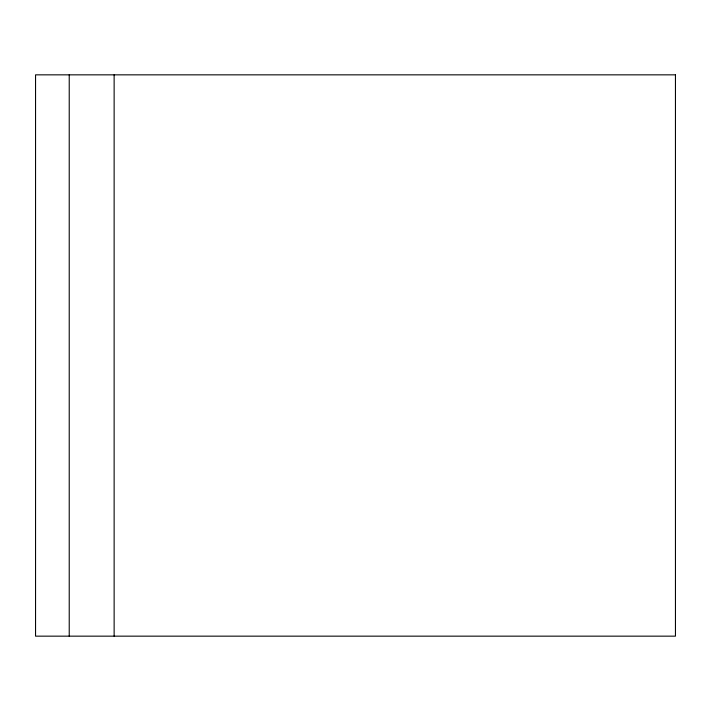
<?xml version="1.0" encoding="UTF-8"?>
<svg xmlns="http://www.w3.org/2000/svg" width="711" height="711" viewBox="0 0 711 711"><rect width="100%" height="100%" fill="white"/><g stroke="black" fill="none" stroke-linecap="round" stroke-linejoin="round"><path stroke-width="1.07" d="M114.133 74.842L114.133 636.158M69.225 74.842L69.225 636.158M675.45 74.842L35.55 74.842L35.55 636.158L675.45 636.158L675.45 74.842"/></g></svg>
